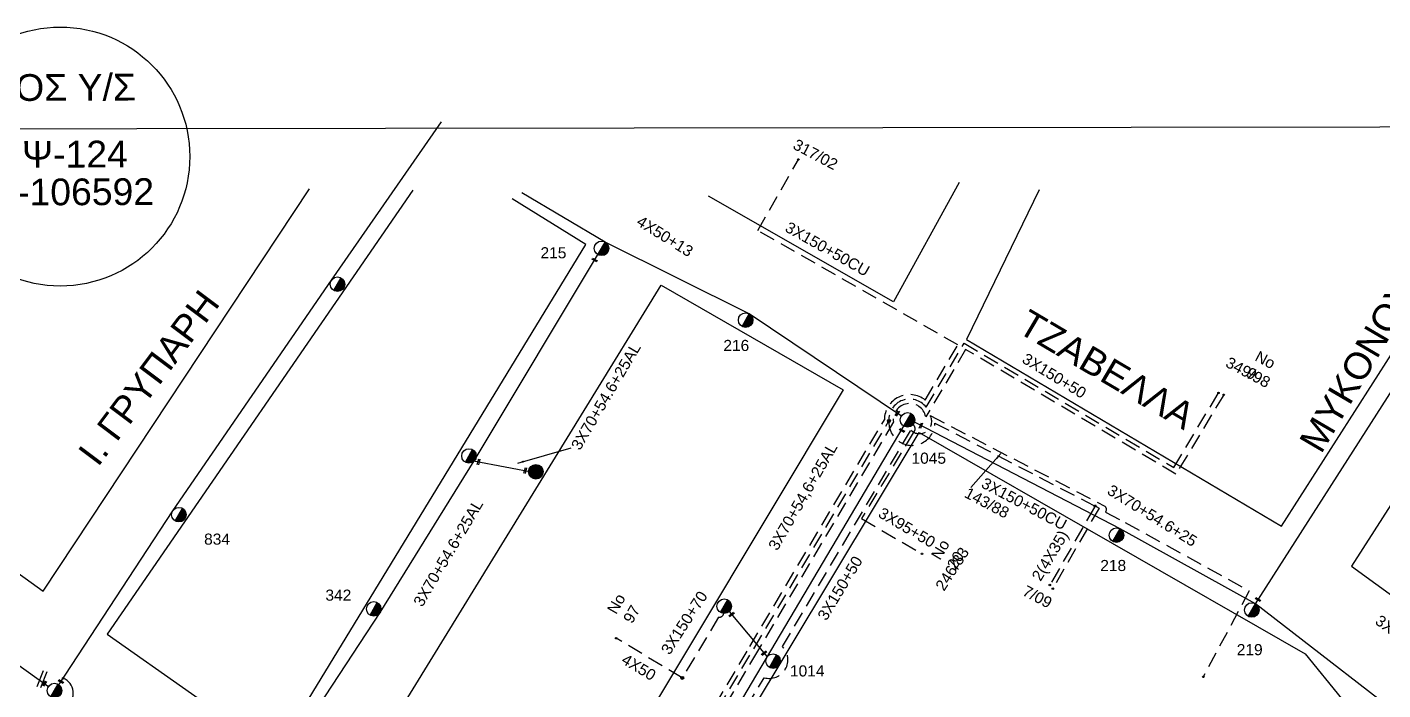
# Model space of a CAD drawing. Header units: millimetres. Extents: x 771 to 3391, y 686 to 1835.
# Drawn here: x 1229.9 to 1449.6, y 1669.7 to 1777.1 of the extents above; entities that cross this region are included whole.
import ezdxf

# ---------------------------------------------------------------- set-up
doc = ezdxf.new("R2010")
doc.units = ezdxf.units.MM
doc.linetypes.add('DASHED', pattern=[19.05, 12.7, -6.35])
for name, color, linetype in [('Άγνωστα', 7, 'Continuous'), ('Γυμνά εναέρια ΧΤ και ΦΟΠ (3Φ)   4x50+16AL', 7, 'Continuous'), ('Επιγραφές - Σχήματα', 7, 'Continuous'), ('Καλωδια ΧΤ  3X95+50', 7, 'Continuous'), ('Καλώδια ΧΤ   3x150+50CU', 7, 'DASHED'), ('Καλώδια ΧΤ   3x150+70AL', 7, 'DASHED'), ('Μηχανική τομή', 7, 'Continuous'), ('Στύλος Ξύλινος', 7, 'Continuous'), ('Στύλος Ξύλινος @ 1', 7, 'Continuous'), ('Στύλος ΦΜ', 7, 'Continuous'), ('Στύλος ΦΜ @ 1', 7, 'Continuous'), ('Συνδέσεις', 7, 'Continuous'), ('Συνεστραμμένα ΧΤ   3x70+54.6+25 AL', 7, 'SYN_LINE'), ('Τομή', 7, 'Continuous'), ('Υπόβαθρο ΔΕΗ', 7, 'Continuous'), ('Υπόγεια καλώδια Παροχών ΧΤ   4x50AL', 7, 'DASHED')]:
    doc.layers.add(name, color=color, linetype=linetype)
doc.styles.add('arial', font='arial.ttf')
doc.styles.get("Standard").update_dxf_attribs({"font": 'arial.ttf'})
doc.linetypes.add('SYN_LINE', pattern='A,0.5,-0.0001,["/\\/\\/\\/",Standard,S=0.1,R=0,X=0,Y=-0.05],-0.25', length=0.7501)
doc.dimstyles.new('ISO-25', dxfattribs={"dimtxt": 2.5, "dimasz": 2.5, "dimexe": 1.25, "dimexo": 0.625, "dimtad": 1, "dimtxsty": 'Standard', "dimcen": 2.5, "dimadec": 0, "dimazin": 0, "dimtfac": 1, "dimtmove": 0, "dimatfit": 3, "dimfxl": 1, "dimarcsym": 0})

# ---------------------------------------------------------------- blocks, each defined once
blk = doc.blocks.new('ΥΠΑΡΧΩΝ ΤΣΙΜΕΝΤΕΝΙΟΣ ΣΤΥΛΟΣ')
at = {"layer": 'Στύλος ΦΜ'}
blk.add_hatch(color=7, dxfattribs=at).paths.add_polyline_path([(-1.29, -2.28, 0.574793), (2.62, 0, 0.268822), (1.3, 2.27)])
at = {"layer": 'Στύλος ΦΜ', "color": 7}
blk.add_line((-1.29, -2.28), (1.3, 2.27), dxfattribs=at)
blk.add_circle((0, 0), 2.62, dxfattribs=at)
at = {"layer": 'Στύλος ΦΜ', "flags": 4}
for tag, p in [('ΑΡΙΘΜΟΣ', (-4.68, 8.05)), ('ΤΥΠΟΣ', (-4.91, 3.03))]:
    blk.add_attdef(tag, p, '', height=4, dxfattribs=at)
blk = doc.blocks.new('ΜΗΧΑΝΙΚΗ ΤΟΜΗ')
at = {"layer": 'Μηχανική τομή', "ltscale": 40}
for p, q in [((-1.89, 0.78), (1.89, 0.78)), ((1.89, 0), (-1.89, 0))]:
    blk.add_line(p, q, dxfattribs=at)
blk = doc.blocks.new('_ΣΥΝΔΕΣΗ')
at = {"layer": 'Συνδέσεις', "linetype": 'SYN_LINE', "ltscale": 40}
blk.add_hatch(color=256, dxfattribs=at).paths.add_polyline_path([(0.5, -0.01, 1), (-0.5, -0.01, 1)])
at = {"layer": 'Συνδέσεις'}
blk.add_circle((0, -0.01), 0.5, dxfattribs=at)
blk = doc.blocks.new('ΤΟΜΗ')
at = {"layer": 'Τομή', "ltscale": 40}
for p, q in [((-5.68, 0), (5.68, 0)), ((5.68, -2.33), (-5.68, -2.33))]:
    blk.add_line(p, q, dxfattribs=at)
blk = doc.blocks.new('ΥΠΑΡΧΩΝ ΞΥΛΙΝΟΣ ΣΤΥΛΟΣ')
at = {"layer": 'Στύλος Ξύλινος'}
h = blk.add_hatch(color=7, dxfattribs=at)
h.paths.add_polyline_path([(-2.62, 0, 0.270008), (-1.29, -2.28), (1.3, 2.27, 0.576266)])
h.paths.add_polyline_path([(-1.29, -2.28, 0.574793), (2.62, 0, 0.268822), (1.3, 2.27)])
at = {"layer": 'Στύλος Ξύλινος', "color": 7}
blk.add_line((-1.29, -2.28), (1.3, 2.27), dxfattribs=at)
blk.add_circle((0, 0), 2.62, dxfattribs=at)
at = {"layer": 'Στύλος Ξύλινος', "flags": 4}
for tag, p in [('ΑΡΙΘΜΟΣ', (-4.91, 8.6)), ('ΤΥΠΟΣ', (-4.85, 3.39))]:
    blk.add_attdef(tag, p, '', height=4, dxfattribs=at)
blk = doc.blocks.new('TSONTA XT1')
at = {"ltscale": 40}
h = blk.add_hatch(color=256, dxfattribs=at)
h.dxf.hatch_style = 1
h.paths.add_polyline_path([(596, 2487.7), (597.1, 2488.8), (596, 2489.9), (594.9, 2488.8)])
blk.add_lwpolyline([(594.9, 2488.8), (596, 2489.9), (597.1, 2488.8), (596, 2487.7)], close=True, dxfattribs=at)

msp = doc.modelspace()

# ---------------------------------------------------------------- linework, layer by layer
at = {"layer": 'Άγνωστα', "color": 5, "linetype": 'DASHED', "ltscale": 0.2}
for points in [[(1402.8591, 1699.3093), (1395.63822, 1686.70264)], [(1403.15451, 1699.4142), (1403.60999, 1699.17109), (1396.12845, 1686.10936)]]:
    msp.add_lwpolyline(points, dxfattribs=at)
at = {"layer": 'Γυμνά εναέρια ΧΤ και ΦΟΠ (3Φ)   4x50+16AL', "color": 6, "linetype": 'Continuous', "ltscale": 0.2}
msp.add_lwpolyline([(1371.58074, 1714.06708), (1346.93134, 1730.65297), (1323.58818, 1742.27204), (1310.10327, 1750.27258)], dxfattribs=at)
at = {"layer": 'Καλωδια ΧΤ  3X95+50', "color": 6, "linetype": 'DASHED', "ltscale": 0.2}
msp.add_lwpolyline([(1373.49006, 1712.69854, -0.467260816), (1373.51016, 1711.38116), (1365.14575, 1697.46746), (1374.90687, 1691.7559)], format="xyb", dxfattribs=at)
at = {"layer": 'Καλώδια ΧΤ   3x150+50CU', "color": 30, "linetype": 'DASHED', "ltscale": 0.2}
msp.add_lwpolyline([(1325.94679, 1637.38505, -0.61295473), (1327.83576, 1644.29424), (1347.03405, 1676.7445), (1368.83004, 1713.47858, -0.624417224), (1375.4528, 1716.67532), (1380.74791, 1725.60321), (1348.31098, 1744.13674), (1354.88948, 1755.65026)], format="xyb", dxfattribs=at)
at = {"layer": 'Καλώδια ΧΤ   3x150+50CU', "color": 5, "linetype": 'DASHED', "ltscale": 0.2}
for points in [[(1326.32688, 1638.0173, -0.614722169), (1328.28383, 1643.63691), (1347.65379, 1676.37732), (1369.55468, 1713.28819, -0.736270812), (1375.59905, 1715.50981), (1381.74687, 1725.87542), (1415.73434, 1705.7175), (1422.96674, 1717.83433)], [(1369.55468, 1713.28819, 1.013706623), (1377.02698, 1712.94654), (1402.78385, 1699.58139)]]:
    msp.add_lwpolyline(points, format="xyb", dxfattribs=at)
at = {"layer": 'Καλώδια ΧΤ   3x150+50CU', "color": 133, "linetype": 'DASHED', "ltscale": 0.2}
msp.add_lwpolyline([(1423.81499, 1717.52438), (1416.07992, 1704.67503), (1381.99898, 1724.88838), (1375.52399, 1713.97116, 0.967531453), (1370.29247, 1713.11998), (1348.27353, 1676.01013), (1328.70897, 1642.94079, 0.625508357), (1326.68436, 1638.61196)], format="xyb", dxfattribs=at)
at = {"layer": 'Καλώδια ΧΤ   3x150+50CU', "color": 151, "linetype": 'DASHED', "ltscale": 0.2}
msp.add_lwpolyline([(1328.04874, 1630.38312, 0.521641983), (1328.88902, 1631.59628), (1331.25615, 1635.53386, 0.511929817), (1330.98131, 1640.62145), (1349.34549, 1671.68313, 0.765309636), (1352.3368, 1676.73446), (1373.13417, 1711.7855, 0.855052066), (1376.26174, 1714.1431), (1404.55697, 1699.47352, -0.405453464), (1404.66379, 1698.50094), (1407.86911, 1696.83822), (1427.94538, 1685.74415), (1420.49593, 1671.82877)], format="xyb", dxfattribs=at)
at = {"layer": 'Καλώδια ΧΤ   3x150+70AL', "color": 6, "linetype": 'DASHED', "ltscale": 0.2}
msp.add_lwpolyline([(1342.56667, 1682.71806, -0.724987444), (1341.95816, 1681.47947), (1336.07023, 1671.66216)], format="xyb", dxfattribs=at)
at = {"layer": 'Συνεστραμμένα ΧΤ   3x70+54.6+25 AL', "color": 85, "ltscale": 20}
msp.add_lwpolyline([(1235.06324, 1670.53321), (1253.50936, 1698.7177), (1279.21849, 1736.07819), (1297.06952, 1761.74846)], dxfattribs=at)
at = {"layer": 'Συνεστραμμένα ΧΤ   3x70+54.6+25 AL', "color": 62, "linetype": 'SYN_LINE', "ltscale": 20}
for points in [[(1428.95266, 1683.67487), (1453.30345, 1721.718), (1473.09583, 1753.73353), (1477.01576, 1760.07426)], [(1457.83956, 1661.28343), (1428.95266, 1683.67487), (1407.02, 1695.79802), (1372.68172, 1713.61605)]]:
    msp.add_lwpolyline(points, dxfattribs=at)
at = {"layer": 'Συνεστραμμένα ΧΤ   3x70+54.6+25 AL', "color": 6, "linetype": 'SYN_LINE', "ltscale": 20}
for points in [[(1265.00544, 1648.50616), (1287.11205, 1682.26607), (1302.37806, 1706.80734), (1323.00489, 1741.24886)], [(1329.67491, 1640.98857), (1349.71746, 1674.86626), (1372.58825, 1713.45209)]]:
    msp.add_lwpolyline(points, dxfattribs=at)
at = {"layer": 'Συνεστραμμένα ΧΤ   3x70+54.6+25 AL', "color": 30, "linetype": 'SYN_LINE', "ltscale": 20}
msp.add_lwpolyline([(1138.85511, 1734.84084), (1176.5021, 1709.96652), (1201.03923, 1693.36717), (1233.39262, 1670.27911)], dxfattribs=at)
at = {"layer": 'Συνεστραμμένα ΧΤ   3x70+54.6+25 AL', "color": 6, "linetype": 'SYN_LINE', "ltscale": 8}
for points in [[(1302.23831, 1706.83391), (1312.49624, 1704.88377)], [(1343.69473, 1682.4167), (1349.84396, 1675.07968)]]:
    msp.add_lwpolyline(points, dxfattribs=at)
at = {"layer": 'Υπόβαθρο ΔΕΗ'}
for points in [[(2899.29583, 1762.81833), (885.09289, 1760.10556)], [(1393.89817, 1750.73002), (1382.11434, 1726.49499), (1433.17167, 1696.21296), (1474.783, 1761.28142)], [(1484.328, 1751.82967), (1444.49795, 1689.75611), (1463.03008, 1676.28064), (1485.12859, 1650.01424), (1495.32562, 1650.88304), (1518.30317, 1690.71699), (1555.51414, 1755.20332)], [(1380.92261, 1751.93232), (1370.28631, 1732.59139), (1340.34345, 1749.69988)], [(1196.2651, 1749.57615), (1187.99205, 1717.79876), (1232.52066, 1685.67924), (1275.68414, 1750.88545)], [(1292.42721, 1750.68868), (1242.90521, 1678.71335), (1270.21789, 1659.52236), (1320.44568, 1741.88068), (1308.50608, 1749.27003)], [(1282.75226, 1654.03543), (1332.65157, 1735.28065), (1362.16837, 1718.31089), (1313.48691, 1637.14123), (1282.75226, 1654.03543)], [(1325.76263, 1630.35368), (1374.49078, 1711.41011), (1437.0363, 1675.55359), (1442.91252, 1668.29517), (1400.34033, 1589.98721), (1325.76263, 1630.35368)]]:
    msp.add_lwpolyline(points, dxfattribs=at)
msp.add_circle((1235.29377, 1756.11854), 20.97906, dxfattribs=at)
msp.add_arc((1234.82695, 1669.20767), 2.5684, 239.8309845, 68.6633296, dxfattribs=at)
at = {"layer": 'Υπόγεια καλώδια Παροχών ΧΤ   4x50AL', "color": 6, "linetype": 'DASHED', "ltscale": 0.2}
msp.add_lwpolyline([(1336.07023, 1671.66216), (1325.36136, 1678.0848)], dxfattribs=at)

# ---------------------------------------------------------------- block references
at = {"layer": 'Μηχανική τομή'}
for p, xscale, yscale, zscale, rotation in [((1321.82962, 1739.28646), 0.2500000000002005, 0.2500000000002005, 0.2500000000002005, 331.5446991727721), ((1371.00359, 1714.44399), 0.249999999999919, 0.249999999999919, 0.249999999999919, 58.07017182833054), ((1371.63006, 1711.66136), 0.2500000000002005, 0.2500000000002005, 0.2500000000002005, 331.5446991727721), ((1374.84466, 1712.48864), 0.249999999999919, 0.249999999999919, 0.249999999999919, 68.45138536945211), ((1303.16452, 1706.65782), 0.2499999999999681, 0.2499999999999681, 0.2499999999999681, 75.24155094766279), ((1310.73087, 1705.22655), 0.2499999999999681, 0.2499999999999681, 0.2499999999999681, 75.24155094766279), ((1429.33481, 1684.27191), 0.249999999999919, 0.249999999999919, 0.249999999999919, 330.7392752309361), ((1344.13509, 1681.84022), 0.2499999999999681, 0.2499999999999681, 0.2499999999999681, 36.11407878704492), ((1349.3823, 1675.57478), 0.2499999999999681, 0.2499999999999681, 0.2499999999999681, 36.11407878704492), ((1232.81742, 1670.68729), 0.249999999999919, 0.249999999999919, 0.249999999999919, 56.40586278026857), ((1235.36081, 1670.97789), 0.2500000000002005, 0.2500000000002005, 0.2500000000002005, 331.5446991727721)]:
    msp.add_blockref('ΜΗΧΑΝΙΚΗ ΤΟΜΗ', p, dxfattribs=dict(at, xscale=xscale, yscale=yscale, zscale=zscale, rotation=rotation))
at = {"layer": 'Στύλος Ξύλινος @ 1', "ltscale": 40, "xscale": 0.4499999999998181, "yscale": 0.4499999999998181, "zscale": 0.4499999999998181}
msp.add_blockref('ΥΠΑΡΧΩΝ ΞΥΛΙΝΟΣ ΣΤΥΛΟΣ', (1312.36523, 1705.05598), dxfattribs=at)
at = {"layer": 'Στύλος ΦΜ @ 1', "ltscale": 40}
ref = msp.add_blockref('ΥΠΑΡΧΩΝ ΤΣΙΜΕΝΤΕΝΙΟΣ ΣΤΥΛΟΣ', (1323.00262, 1741.25015), dxfattribs=dict(at, xscale=0.4499999999998181, yscale=0.4499999999998181, zscale=0.4499999999998181))
ref.add_attrib('ΤΥΠΟΣ', '215', (1313.10868, 1739.63849), dxfattribs={"layer": 'Στύλος ΦΜ', "height": 1.8, "flags": 4})
at = {"layer": 'Στύλος ΦΜ @ 1', "ltscale": 40, "xscale": 0.4499999999998181, "yscale": 0.4499999999998181, "zscale": 0.4499999999998181}
for p in [(1280.20939, 1735.44158), (1301.51898, 1707.61302), (1342.87272, 1683.26018)]:
    msp.add_blockref('ΥΠΑΡΧΩΝ ΤΣΙΜΕΝΤΕΝΙΟΣ ΣΤΥΛΟΣ', p, dxfattribs=at)
at = {"layer": 'Στύλος ΦΜ @ 1', "ltscale": 40}
ref = msp.add_blockref('ΥΠΑΡΧΩΝ ΤΣΙΜΕΝΤΕΝΙΟΣ ΣΤΥΛΟΣ', (1346.34578, 1729.63109), dxfattribs=dict(at, xscale=0.4499999999998181, yscale=0.4499999999998181, zscale=0.4499999999998181))
ref.add_attrib('ΤΥΠΟΣ', '216', (1342.73495, 1724.62013), dxfattribs={"layer": 'Στύλος ΦΜ', "height": 1.8, "flags": 4})
ref = msp.add_blockref('ΥΠΑΡΧΩΝ ΤΣΙΜΕΝΤΕΝΙΟΣ ΣΤΥΛΟΣ', (1372.58598, 1713.45338), dxfattribs=dict(at, xscale=0.4499999999998181, yscale=0.4499999999998181, zscale=0.4499999999998181))
ref.add_attrib('ΤΥΠΟΣ', '1045', (1373.22517, 1706.35323), dxfattribs={"layer": 'Στύλος ΦΜ', "height": 1.8, "flags": 4})
ref = msp.add_blockref('ΥΠΑΡΧΩΝ ΤΣΙΜΕΝΤΕΝΙΟΣ ΣΤΥΛΟΣ', (1254.51215, 1698.1), dxfattribs=dict(at, xscale=0.4499999999998181, yscale=0.4499999999998181, zscale=0.4499999999998181))
ref.add_attrib('ΤΥΠΟΣ', '834', (1258.5939, 1693.23808), dxfattribs={"layer": 'Στύλος ΦΜ', "height": 1.8, "flags": 4})
ref = msp.add_blockref('ΥΠΑΡΧΩΝ ΤΣΙΜΕΝΤΕΝΙΟΣ ΣΤΥΛΟΣ', (1406.43319, 1694.77685), dxfattribs=dict(at, xscale=0.4499999999998181, yscale=0.4499999999998181, zscale=0.4499999999998181))
ref.add_attrib('ΤΥΠΟΣ', '218', (1403.81243, 1688.96499), dxfattribs={"layer": 'Στύλος ΦΜ', "height": 1.8, "flags": 4})
ref = msp.add_blockref('ΥΠΑΡΧΩΝ ΤΣΙΜΕΝΤΕΝΙΟΣ ΣΤΥΛΟΣ', (1286.07947, 1682.83257), dxfattribs=dict(at, xscale=0.4499999999998181, yscale=0.4499999999998181, zscale=0.4499999999998181))
ref.add_attrib('ΤΥΠΟΣ', '342', (1278.2538, 1684.16021), dxfattribs={"layer": 'Στύλος ΦΜ', "height": 1.8, "flags": 4})
ref = msp.add_blockref('ΥΠΑΡΧΩΝ ΤΣΙΜΕΝΤΕΝΙΟΣ ΣΤΥΛΟΣ', (1428.3671, 1682.65298), dxfattribs=dict(at, xscale=0.4499999999998181, yscale=0.4499999999998181, zscale=0.4499999999998181))
ref.add_attrib('ΤΥΠΟΣ', '219', (1425.92719, 1675.33147), dxfattribs={"layer": 'Στύλος ΦΜ', "height": 1.8, "flags": 4})
ref = msp.add_blockref('ΥΠΑΡΧΩΝ ΤΣΙΜΕΝΤΕΝΙΟΣ ΣΤΥΛΟΣ', (1350.78824, 1674.37578), dxfattribs=dict(at, xscale=0.4499999999998181, yscale=0.4499999999998181, zscale=0.4499999999998181))
ref.add_attrib('ΤΥΠΟΣ', '1014', (1353.52726, 1671.88608), dxfattribs={"layer": 'Στύλος ΦΜ', "height": 1.8, "flags": 4})
ref = msp.add_blockref('ΥΠΑΡΧΩΝ ΤΣΙΜΕΝΤΕΝΙΟΣ ΣΤΥΛΟΣ', (1234.35132, 1669.59496), dxfattribs=dict(at, xscale=0.4499999999998181, yscale=0.4499999999998181, zscale=0.4499999999998181))
ref.add_attrib('ΤΥΠΟΣ', '460', (1236.5694, 1660.3549), dxfattribs={"layer": 'Στύλος ΦΜ', "height": 1.8, "flags": 4})
at = {"layer": 'Συνδέσεις'}
for p, xscale, yscale, zscale in [((1354.88948, 1755.65026), 0.25, 0.25, 0.25), ((1422.96674, 1717.83433), 0.25, 0.25, 0.25), ((1423.81499, 1717.52438), 0.25, 0.25, 0.25), ((1369.55468, 1713.28819), 0.4777242751394019, 0.4777242751394019, 0.4777242751394019), ((1374.90687, 1691.7559), 0.25, 0.25, 0.25), ((1395.63822, 1686.70264), 0.25, 0.25, 0.25), ((1396.12845, 1686.10936), 0.25, 0.25, 0.25), ((1325.36136, 1678.0848), 0.25, 0.25, 0.25), ((1336.07023, 1671.66216), 0.4777242751394019, 0.4777242751394019, 0.4777242751394019), ((1420.49593, 1671.82877), 0.25, 0.25, 0.25), ((1235.76145, 1671.60003), 0.25, 0.25, 0.25)]:
    msp.add_blockref('_ΣΥΝΔΕΣΗ', p, dxfattribs=dict(at, xscale=xscale, yscale=yscale, zscale=zscale))
at = {"layer": 'Συνδέσεις', "xscale": 0.2, "yscale": 0.2, "zscale": 0.2, "rotation": 334.5498976721208}
msp.add_blockref('TSONTA XT1', (1081.43206, 1301.27817), dxfattribs=at)
at = {"layer": 'Τομή', "xscale": 0.2499999999998873, "yscale": 0.2499999999998873, "zscale": 0.2499999999998873, "rotation": 248.1909067709115}
msp.add_blockref('ΤΟΜΗ', (1232.60319, 1671.33788), dxfattribs=at)

# ---------------------------------------------------------------- texts
at = {"ltscale": 40, "char_height": 4, "attachment_point": 1, "style": 'arial'}
for s, insert, width, rotation in [('{\\H1.083x;ΝΕΟΣ Υ/Σ}', (1219.56185, 1769.43604), 64.8866414, 0.2221859), ('{\\H1.083x;ΦΨ-124}', (1224.23415, 1758.62592), 64.8866414, 0.2221859), ('{\\H1.083x;3-106592}', (1224.91314, 1752.51881), 64.8866414, 0.2221859), ('{\\H1.083x;MYKONOY}', (1435.86188, 1709.99301), 43.4331384, 59.5827763), ('{\\H1.083x;I. ΓPYΠAPH}', (1237.92041, 1708.29565), 64.8866414, 53.1216294), ('{\\H1.083x;TZABEΛΛA}', (1392.35102, 1731.53362), 67.4273804, 329.4660652)]:
    msp.add_mtext(s, dxfattribs=dict(at, insert=insert, width=width, rotation=rotation))
at = {"layer": 'Άγνωστα', "color": 7, "char_height": 1.8, "attachment_point": 1}
for s, gutter_width, insert, rotation in [('317/02', 1.66058, (1354.7018, 1759.06811), 332.0897021), ('4X50+13', 12.5, (1329.45364, 1746.66402), 328.042606), ('3X150+50CU', 12.5, (1353.46565, 1745.66967), 330.4160626), ('3X150+50', 12.5, (1391.91871, 1724.39032), 328.5324284), ('349/98', 1.66058, (1424.78982, 1723.76405), 332.0897021), ('3X150+50CU', 12.5, (1385.20307, 1704.21012), 332.0897021), ('3X70+54.6+25', 12.5, (1405.71707, 1703.08886), 328.042606), ('143/88', 12.5, (1382.47838, 1702.62186), 332.0897021), ('3X95+50', 12.5, (1368.59091, 1699.38746), 329.3303722), ('2(4X35)', 12.5, (1392.59103, 1688.11102), 58.9923159), ('246/83', 12.5, (1376.97351, 1686.56895), 57.2439424), ('3X150+50', 12.5, (1357.8802, 1681.72253), 58.8525792), ('3X150+70', 12.5, (1332.51144, 1676.23153), 57.1678505), ('7/09', 1.66058, (1391.88536, 1686.73939), 332.0897021), ('3X150+70', 12.5, (1449.25204, 1681.98199), 323.831584), ('4X50', 12.5, (1326.98478, 1675.66908), 329.0308529)]:
    msp.add_mtext_dynamic_manual_height_columns(s, width=1.8, gutter_width=gutter_width, heights=[0.04535], dxfattribs=dict(at, insert=insert, rotation=rotation))
at = {"layer": 'Άγνωστα', "color": 7}
note = msp.add_mtext_dynamic_manual_height_columns('No ', width=1.8, gutter_width=2.04827, heights=[0.04535, 0], dxfattribs=dict(at, insert=(1426.15407, 1726.5353), char_height=1.8, attachment_point=1, rotation=332.0897021))
for column, words in zip(note.columns.linked_columns, ['9']):
    column.text = words
note = msp.add_mtext_dynamic_manual_height_columns('No ', width=1.8, gutter_width=1.63028, heights=[0.04535, 0], dxfattribs=dict(at, insert=(1374.52299, 1688.58521), char_height=1.8, attachment_point=1, rotation=59.0841732))
for column, words in zip(note.columns.linked_columns, ['20']):
    column.text = words
note = msp.add_mtext_dynamic_manual_height_columns('No ', width=1.8, gutter_width=1.97701, heights=[0.04535, 0], dxfattribs=dict(at, insert=(1321.89812, 1679.46934), char_height=1.8, attachment_point=1, rotation=59.8477942))
for column, words in zip(note.columns.linked_columns, ['97']):
    column.text = words
at = {"layer": 'Συνεστραμμένα ΧΤ   3x70+54.6+25 AL', "color": 7, "char_height": 1.8, "attachment_point": 1}
for s, insert, rotation in [('3X70+54.6+25AL', (1317.94494, 1709.31005), 59.4516245), ('3X70+54,6+25AL', (1349.9134, 1693.04115), 59.8533125), ('3X70+54.6+25AL', (1292.39237, 1683.9326), 59.4516245)]:
    msp.add_mtext_dynamic_manual_height_columns(s, width=1.8, gutter_width=12.5, heights=[0.04535], dxfattribs=dict(at, insert=insert, rotation=rotation))

# ---------------------------------------------------------------- leaders
at = {"layer": 'Επιγραφές - Σχήματα', "ltscale": 40}
for points in [[(1309.44674, 1706.4498), (1318.05022, 1708.90244)], [(1387.71414, 1707.99322), (1382.84383, 1702.4767)]]:
    msp.add_leader(points, dimstyle='ISO-25', override={"dimasz": 1, "dimtad": 0}, dxfattribs=at)

doc.saveas('drawing.dxf')
